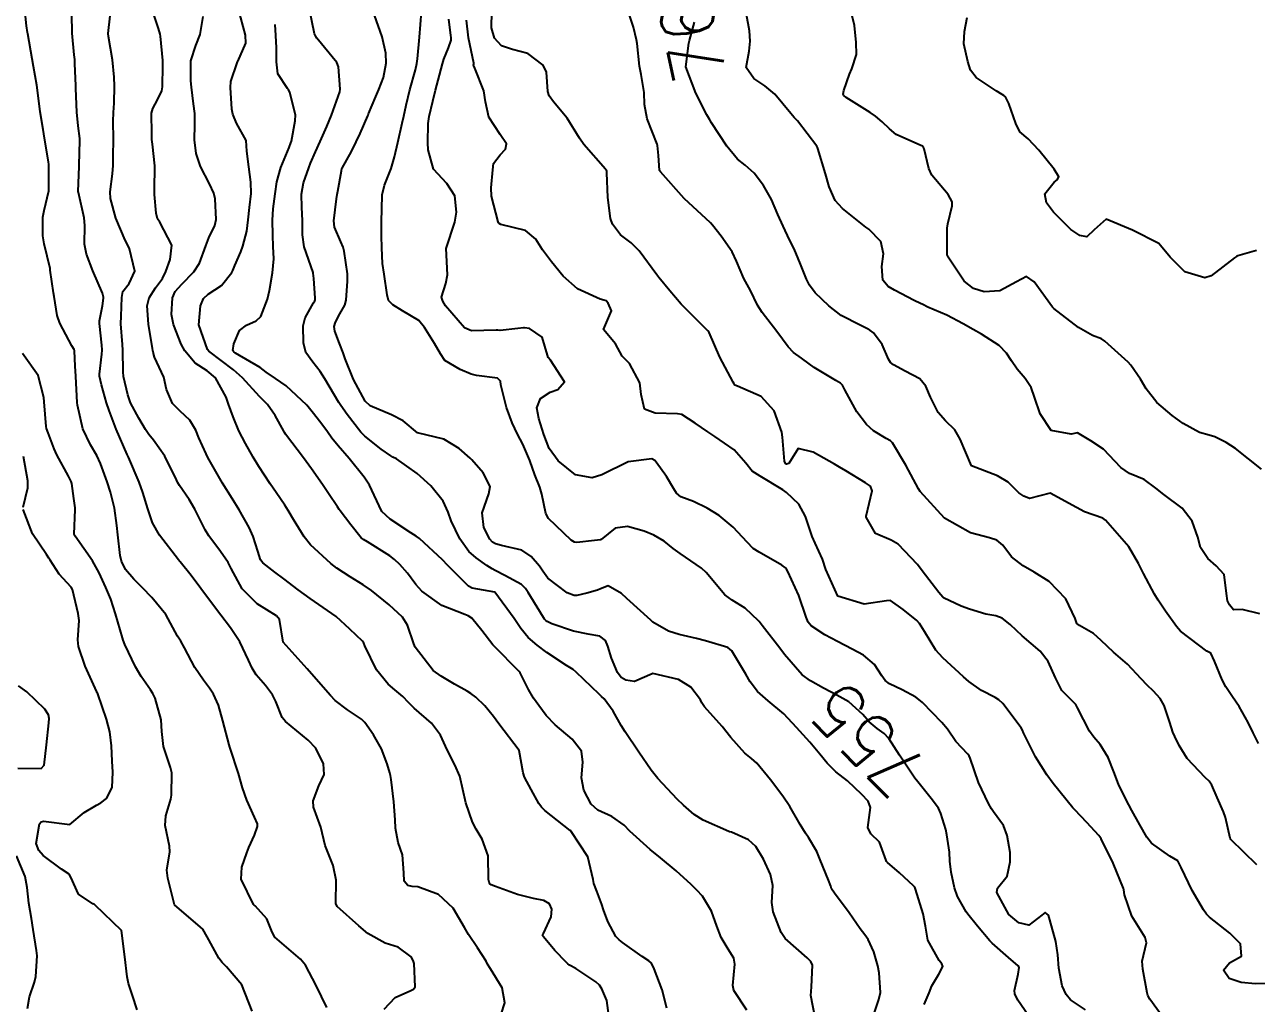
# Model space of a CAD drawing. Header units: metres. Extents: x 298520 to 308411, y 7433745 to 7450750.
# Drawn here: x 302918.8 to 303012.1, y 7441016.5 to 7441090.7 of the extents above; entities that cross this region are included whole.
import ezdxf
from ezdxf.enums import TextEntityAlignment as Align

# ---------------------------------------------------------------- set-up
doc = ezdxf.new("R2010")
doc.units = ezdxf.units.M
doc.header["$LTSCALE"] = 10
for name, color, linetype in [('Cotas', 45, 'Continuous'), ('Curvas de Nivel 1m', 11, 'Continuous'), ('Curvas de Nivel 5m', 15, 'Continuous')]:
    doc.layers.add(name, color=color, linetype=linetype)
doc.styles.add('Style-STANDARD', font='STANDARD.shx')

msp = doc.modelspace()

# ---------------------------------------------------------------- linework, layer by layer
at = {"layer": 'Curvas de Nivel 1m', "flags": 128}
for points, elevation in [([(302941.7, 7441016.182), (302940.886, 7441017.842), (302940.088, 7441019.384), (302939.704, 7441019.854), (302938.106, 7441021.197), (302937.756, 7441021.522), (302937.542, 7441021.879), (302937.145, 7441022.897), (302936.253, 7441023.898), (302936.187, 7441023.943), (302936.144, 7441023.995), (302935.207, 7441025.91), (302935.256, 7441026.83), (302935.637, 7441027.906), (302935.778, 7441028.323), (302936.206, 7441029.248), (302936.439, 7441029.897), (302936.435, 7441030.116), (302936.22, 7441030.622), (302935.625, 7441031.906), (302935.31, 7441032.847), (302934.999, 7441033.913), (302934.363, 7441035.839), (302934.335, 7441035.919), (302934.286, 7441036.093), (302933.816, 7441037.927), (302933.482, 7441039.091), (302933.096, 7441039.939), (302932.793, 7441040.399), (302932.344, 7441041.01), (302931.698, 7441041.957), (302930.898, 7441043.442), (302930.633, 7441043.966), (302930.521, 7441044.104), (302930.386, 7441044.325), (302929.492, 7441045.979), (302928.422, 7441047.255), (302927.714, 7441048.001), (302927.076, 7441048.647), (302926.447, 7441049.389), (302926.13, 7441050.023), (302926.026, 7441050.455), (302925.859, 7441052.026), (302925.784, 7441052.726), (302925.589, 7441054.029), (302925.297, 7441055.25), (302925.052, 7441056.035), (302924.544, 7441057.424), (302924.252, 7441058.043), (302923.772, 7441058.836), (302923.202, 7441060.054), (302922.807, 7441061.842), (302922.783, 7441062.058), (302922.668, 7441064.014), (302922.665, 7441064.06), (302922.63, 7441064.813), (302922.562, 7441065.981), (302922.536, 7441066.062), (302922.359, 7441066.352), (302921.47, 7441068.078), (302921.257, 7441068.66), (302921.022, 7441070.085), (302920.985, 7441070.375), (302920.738, 7441072.09), (302920.715, 7441072.221), (302920.266, 7441074.095), (302920.161, 7441074.684), (302920.162, 7441076.096), (302920.259, 7441076.607), (302920.614, 7441078.092), (302920.631, 7441078.256), (302920.627, 7441080.092), (302920.606, 7441080.301), (302920.296, 7441082.095), (302920.189, 7441082.75), (302919.974, 7441084.099), (302919.838, 7441085.136), (302919.723, 7441086.102), (302919.472, 7441087.53), (302919.361, 7441088.105), (302919.03, 7441090.011), (302919.009, 7441090.109), (302918.938, 7441090.606), (302918.774, 7441092.112)], 746), ([(302954.905, 7441015.671), (302955.196, 7441016.529), (302954.993, 7441017.671), (302954.087, 7441019.12), (302953.88, 7441019.472), (302953.77, 7441019.685), (302953.114, 7441020.706), (302952.422, 7441021.705), (302952.121, 7441022.237), (302951.262, 7441023.719), (302950.153, 7441024.749), (302948.585, 7441025.319), (302948.159, 7441025.355), (302947.828, 7441025.423), (302947.543, 7441025.759), (302947.541, 7441026.391), (302947.419, 7441027.762), (302947.113, 7441028.678), (302946.899, 7441029.77), (302946.866, 7441030.417), (302946.761, 7441031.772), (302946.575, 7441033.458), (302946.513, 7441033.776), (302946.464, 7441033.976), (302946.272, 7441034.655), (302945.832, 7441035.785), (302945.242, 7441036.848), (302944.58, 7441037.797), (302944.315, 7441038.042), (302943.25, 7441038.744), (302942.329, 7441039.456), (302941.964, 7441039.834), (302940.351, 7441041.69), (302940.21, 7441041.851), (302938.383, 7441043.87), (302938.112, 7441045.587), (302937.886, 7441045.878), (302936.416, 7441046.799), (302935.275, 7441047.912), (302934.448, 7441049.455), (302934.216, 7441049.922), (302933.624, 7441050.766), (302932.759, 7441051.937), (302932.48, 7441052.397), (302931.694, 7441053.952), (302931.259, 7441054.707), (302930.521, 7441055.765), (302930.398, 7441055.971), (302930.302, 7441056.197), (302929.416, 7441057.981), (302928.565, 7441059.19), (302928.201, 7441059.628), (302927.949, 7441059.999), (302927.445, 7441060.871), (302926.825, 7441062.017), (302926.602, 7441062.623), (302926.296, 7441064.023), (302926.269, 7441064.381), (302926.242, 7441066.024), (302926.214, 7441066.46), (302926.094, 7441068.026), (302926.104, 7441068.6), (302926.167, 7441070.025), (302926.245, 7441070.477), (302926.703, 7441071.077), (302927.139, 7441072.014), (302926.738, 7441073.707), (302926.579, 7441074.022), (302926.42, 7441074.35), (302925.705, 7441076.031), (302925.298, 7441077.514), (302925.28, 7441078.035), (302925.455, 7441079.382), (302925.493, 7441080.033), (302925.503, 7441080.713), (302925.534, 7441082.029), (302925.495, 7441083.389), (302925.517, 7441084.03), (302925.588, 7441084.747), (302925.608, 7441086.029), (302925.577, 7441086.717), (302925.449, 7441088.032), (302925.159, 7441089.807), (302925.134, 7441090.037), (302925.145, 7441090.247), (302925.353, 7441092.034)], 748), ([(302963.072, 7441015.575), (302962.92, 7441016.717), (302962.528, 7441017.583), (302962.357, 7441017.867), (302962.078, 7441018.134), (302960.568, 7441019.125), (302960.091, 7441019.398), (302959.97, 7441019.49), (302959.838, 7441019.614), (302958.965, 7441020.491), (302958.112, 7441021.532), (302958.048, 7441021.641), (302958.055, 7441021.699), (302958.115, 7441021.785), (302958.704, 7441023.062), (302958.755, 7441023.631), (302958.56, 7441024.047), (302958.149, 7441024.295), (302957.349, 7441024.45), (302956.154, 7441024.752), (302954.488, 7441025.348), (302954.161, 7441025.479), (302954.047, 7441025.567), (302953.986, 7441025.683), (302953.959, 7441025.89), (302953.924, 7441027.684), (302953.469, 7441028.954), (302953.002, 7441029.698), (302952.741, 7441030.225), (302952.233, 7441031.71), (302951.762, 7441033.715), (302951.399, 7441034.591), (302950.816, 7441035.725), (302950.299, 7441036.818), (302949.637, 7441037.737), (302948.324, 7441038.874), (302947.877, 7441039.305), (302947.449, 7441039.763), (302946.839, 7441040.273), (302946.342, 7441040.69), (302945.466, 7441041.789), (302944.582, 7441043.596), (302944.496, 7441043.799), (302944.385, 7441043.968), (302943.442, 7441044.863), (302942.403, 7441045.83), (302940.423, 7441047.198), (302939.51, 7441047.859), (302938.441, 7441048.684), (302937.76, 7441049.194), (302936.847, 7441049.894), (302936.676, 7441050.117), (302936.462, 7441050.776), (302936.122, 7441051.904), (302935.818, 7441052.571), (302935.058, 7441053.914), (302934.512, 7441054.784), (302933.789, 7441055.927), (302932.783, 7441057.704), (302932.661, 7441057.939), (302932.555, 7441058.157), (302931.99, 7441059.372), (302931.757, 7441059.952), (302931.322, 7441060.701), (302930.587, 7441061.404), (302929.996, 7441061.976), (302929.551, 7441063.038), (302929.332, 7441063.983), (302928.638, 7441065.488), (302928.531, 7441065.881), (302928.512, 7441065.992), (302928.491, 7441066.146), (302928.188, 7441067.997), (302928.066, 7441069.379), (302928.222, 7441069.997), (302928.701, 7441070.759), (302929.229, 7441071.464), (302929.497, 7441071.982), (302929.813, 7441072.892), (302929.942, 7441073.978), (302929.032, 7441075.716), (302928.853, 7441075.989), (302928.767, 7441076.397), (302928.622, 7441077.833), (302928.621, 7441077.992), (302928.632, 7441078.145), (302928.648, 7441079.992), (302928.484, 7441081.649), (302928.442, 7441081.994), (302928.42, 7441082.414), (302928.416, 7441083.994), (302928.509, 7441084.351), (302928.873, 7441084.994), (302929.195, 7441085.672), (302929.242, 7441085.986), (302929.273, 7441087.612), (302929.254, 7441087.986), (302929.083, 7441089.836), (302929.063, 7441089.989), (302928.937, 7441090.399), (302928.413, 7441091.995)], 749), ([(302973.524, 7441015.974), (302972.535, 7441017.463), (302972.464, 7441017.851), (302972.623, 7441019.462), (302972.552, 7441019.917), (302972.104, 7441020.599), (302971.584, 7441021.475), (302971.247, 7441022.358), (302970.848, 7441023.483), (302970.154, 7441024.628), (302969.748, 7441025.085), (302969.318, 7441025.503), (302968.178, 7441026.539), (302966.972, 7441027.532), (302966.199, 7441028.151), (302964.667, 7441029.555), (302964.217, 7441030.011), (302963.303, 7441030.653), (302962.228, 7441031.144), (302961.723, 7441031.595), (302961.181, 7441032.668), (302960.984, 7441033.603), (302961.093, 7441034.784), (302960.993, 7441035.603), (302960.297, 7441036.527), (302958.988, 7441037.623), (302958.32, 7441038.319), (302957.773, 7441039.084), (302957.366, 7441039.645), (302956.974, 7441040.285), (302956.352, 7441041.565), (302956.283, 7441041.661), (302954.381, 7441043.573), (302954.282, 7441043.682), (302953.452, 7441044.753), (302952.69, 7441045.706), (302952.405, 7441045.88), (302952.141, 7441045.979), (302950.417, 7441046.664), (302948.896, 7441047.745), (302948.438, 7441048.256), (302947.796, 7441049.11), (302947.216, 7441049.769), (302946.829, 7441050.146), (302946.459, 7441050.436), (302944.779, 7441051.488), (302944.472, 7441051.668), (302944.389, 7441051.718), (302944.293, 7441051.803), (302943.52, 7441052.782), (302942.702, 7441053.827), (302942.626, 7441053.95), (302942.506, 7441054.154), (302941.831, 7441055.145), (302941.373, 7441055.837), (302940.541, 7441057.027), (302939.924, 7441057.856), (302938.571, 7441059.661), (302938.486, 7441059.785), (302938.431, 7441059.872), (302937.773, 7441061.071), (302937.199, 7441061.891), (302936.602, 7441062.516), (302935.291, 7441063.913), (302934.629, 7441064.522), (302932.756, 7441065.939), (302932.645, 7441066.063), (302932.004, 7441067.95), (302932.12, 7441069.381), (302932.341, 7441069.945), (302932.696, 7441070.276), (302933.705, 7441070.928), (302934.493, 7441071.922), (302934.565, 7441072.072), (302934.721, 7441072.437), (302935.169, 7441073.483), (302935.322, 7441073.914), (302935.621, 7441075.044), (302935.727, 7441075.91), (302935.844, 7441076.837), (302935.966, 7441077.908), (302935.941, 7441078.763), (302935.78, 7441079.91), (302935.636, 7441081.1), (302935.572, 7441081.913), (302934.853, 7441083.245), (302934.564, 7441083.923), (302934.499, 7441084.291), (302934.39, 7441085.925), (302934.415, 7441086.398), (302934.902, 7441087.799), (302934.935, 7441087.887), (302934.949, 7441087.92), (302935.547, 7441089.29), (302935.535, 7441089.914), (302934.993, 7441091.879)], 751), ([(302983.057, 7441015.335), (302983.53, 7441016.793), (302983.659, 7441017.326), (302983.556, 7441018.797), (302983.463, 7441019.329), (302983.157, 7441020.388), (302982.714, 7441021.341), (302982.469, 7441021.696), (302982.125, 7441022.156), (302981.282, 7441023.359), (302980.158, 7441024.849), (302979.955, 7441025.167), (302979.882, 7441025.374), (302979.719, 7441025.828), (302979.086, 7441027.387), (302978.828, 7441028.019), (302978.209, 7441029.058), (302977.973, 7441029.402), (302977.559, 7441030.067), (302976.785, 7441031.414), (302976.245, 7441032.213), (302975.328, 7441033.429), (302974.276, 7441034.708), (302973.888, 7441035.055), (302973.368, 7441035.454), (302972.301, 7441036.655), (302971.655, 7441037.477), (302970.328, 7441038.972), (302970.118, 7441039.28), (302970.009, 7441039.495), (302969.294, 7441040.458), (302968.348, 7441041.042), (302966.4, 7441041.492), (302966.352, 7441041.48), (302965.006, 7441040.894), (302964.347, 7441040.988), (302963.992, 7441041.208), (302963.718, 7441041.57), (302963.276, 7441042.67), (302962.992, 7441043.581), (302962.803, 7441044), (302962.39, 7441044.331), (302961.513, 7441044.478), (302960.394, 7441044.713), (302958.752, 7441045.274), (302958.401, 7441045.435), (302958.289, 7441045.519), (302958.201, 7441045.633), (302957.835, 7441046.215), (302956.942, 7441047.652), (302956.741, 7441047.96), (302956.439, 7441048.253), (302955.179, 7441048.939), (302954.449, 7441049.32), (302954.214, 7441049.447), (302953.828, 7441049.689), (302953.018, 7441050.262), (302952.463, 7441050.757), (302951.77, 7441051.717), (302951.126, 7441053.091), (302950.901, 7441053.726), (302950.511, 7441054.58), (302949.579, 7441055.739), (302948.537, 7441056.658), (302946.974, 7441057.774), (302946.696, 7441057.919), (302946.555, 7441058.001), (302945.824, 7441058.523), (302944.57, 7441059.498), (302944.279, 7441059.803), (302943.247, 7441061.152), (302942.752, 7441061.818), (302942.597, 7441062.059), (302941.539, 7441063.836), (302941.189, 7441064.402), (302940.635, 7441065.103), (302940.098, 7441065.855), (302939.934, 7441066.573), (302939.905, 7441067.858), (302940.046, 7441068.483), (302940.689, 7441069.611), (302940.773, 7441069.767), (302940.799, 7441069.848), (302940.81, 7441069.964), (302940.709, 7441071.447), (302940.668, 7441071.85), (302940.648, 7441071.917), (302939.972, 7441073.858), (302939.857, 7441074.754), (302939.838, 7441075.859), (302939.789, 7441076.844), (302939.774, 7441077.86), (302939.934, 7441078.721), (302940.334, 7441079.855), (302940.467, 7441080.203), (302940.825, 7441081.059), (302941.177, 7441081.845), (302941.706, 7441082.982), (302942.052, 7441083.832), (302942.677, 7441085.619), (302942.71, 7441085.823), (302942.58, 7441087.505), (302942.452, 7441087.827), (302940.93, 7441089.687), (302940.83, 7441089.851), (302940.77, 7441090.016), (302940.382, 7441091.856)], 753), ([(302946.047, 7441016.057), (302946.884, 7441016.944), (302948.069, 7441017.473), (302948.258, 7441017.561), (302948.378, 7441017.747), (302948.324, 7441019.514), (302948.243, 7441019.748), (302948.096, 7441020.013), (302947.095, 7441020.757), (302946.106, 7441021.045), (302944.8, 7441021.793), (302944.122, 7441022.38), (302942.469, 7441023.825), (302942.372, 7441024.054), (302942.411, 7441025.826), (302942.18, 7441026.948), (302941.814, 7441027.834), (302941.577, 7441028.459), (302941.228, 7441029.84), (302940.695, 7441031.379), (302940.658, 7441031.846), (302941.096, 7441032.996), (302941.484, 7441033.838), (302941.443, 7441034.667), (302940.872, 7441035.844), (302940.292, 7441036.455), (302938.553, 7441037.868), (302938.316, 7441038.161), (302937.821, 7441039.371), (302937.577, 7441039.881), (302937.048, 7441040.597), (302936.348, 7441041.406), (302936.031, 7441041.903), (302935.759, 7441042.509), (302935.101, 7441043.913), (302934.393, 7441044.964), (302933.66, 7441045.927), (302932.427, 7441047.567), (302932.153, 7441047.944), (302931.419, 7441048.931), (302930.569, 7441049.968), (302930.518, 7441050.033), (302930.454, 7441050.111), (302929.007, 7441051.985), (302928.487, 7441052.929), (302928.118, 7441053.996), (302927.748, 7441055.235), (302927.466, 7441056.006), (302926.666, 7441057.903), (302926.611, 7441058.019), (302926.589, 7441058.056), (302926.554, 7441058.115), (302925.733, 7441060.028), (302925.186, 7441061.435), (302924.985, 7441062.036), (302924.613, 7441063.399), (302924.473, 7441064.041), (302924.467, 7441064.199), (302924.64, 7441065.708), (302924.673, 7441066.009), (302924.673, 7441066.04), (302924.648, 7441066.39), (302924.477, 7441068.042), (302924.474, 7441068.243), (302924.686, 7441069.37), (302924.773, 7441069.958), (302924.77, 7441070.039), (302924.696, 7441070.333), (302923.957, 7441072.048), (302923.472, 7441073.312), (302923.33, 7441074.054), (302923.35, 7441075.461), (302923.301, 7441076.055), (302922.872, 7441077.97), (302922.858, 7441078.059), (302922.925, 7441079.945), (302922.93, 7441080.059), (302922.981, 7441081.909), (302922.974, 7441082.059), (302922.847, 7441083.031), (302922.736, 7441084.062), (302922.679, 7441085.861), (302922.674, 7441086.063), (302922.604, 7441087.769), (302922.589, 7441088.065), (302922.553, 7441088.42), (302922.405, 7441090.068), (302922.371, 7441091.492)], 747), ([(302986.956, 7441016.394), (302987.338, 7441017.287), (302987.546, 7441017.818), (302988.087, 7441018.697), (302988.378, 7441019.276), (302988.303, 7441019.485), (302988.097, 7441019.733), (302987.246, 7441021.289), (302987.076, 7441022.344), (302986.895, 7441023.292), (302986.31, 7441025.15), (302986.251, 7441025.299), (302986.165, 7441025.411), (302985.099, 7441026.391), (302984.191, 7441027.173), (302984.117, 7441027.246), (302984.088, 7441027.322), (302983.59, 7441028.713), (302982.915, 7441029.339), (302982.689, 7441029.815), (302982.899, 7441031.34), (302982.712, 7441031.815), (302982.248, 7441032.335), (302981.144, 7441033.361), (302980.27, 7441034.06), (302979.609, 7441034.713), (302979.067, 7441035.388), (302978.296, 7441036.285), (302977.301, 7441037.41), (302976.323, 7441038.442), (302975.149, 7441039.432), (302974.34, 7441040.149), (302973.78, 7441040.881), (302973.452, 7441041.454), (302972.379, 7441043.235), (302972.082, 7441043.473), (302970.388, 7441043.993), (302969.716, 7441044.17), (302968.392, 7441044.462), (302967.596, 7441044.723), (302966.402, 7441045.407), (302966.243, 7441045.542), (302964.428, 7441047.2), (302964.019, 7441047.566), (302963.015, 7441048.158), (302962.436, 7441047.934), (302962.197, 7441047.831), (302961.4, 7441047.6), (302960.63, 7441047.408), (302960.43, 7441047.416), (302959.902, 7441047.615), (302958.444, 7441048.73), (302958.072, 7441049.258), (302957.822, 7441049.639), (302957.192, 7441050.38), (302956.465, 7441050.85), (302954.943, 7441051.2), (302954.47, 7441051.345), (302954.255, 7441051.467), (302954.044, 7441051.686), (302953.596, 7441052.583), (302953.47, 7441053.695), (302953.961, 7441055.132), (302954.08, 7441055.687), (302953.554, 7441056.715), (302952.684, 7441057.708), (302952.545, 7441057.84), (302951.722, 7441058.552), (302950.568, 7441059.271), (302948.573, 7441059.75), (302947.468, 7441060.653), (302946.586, 7441061.108), (302944.984, 7441061.796), (302944.598, 7441062.165), (302943.725, 7441063.809), (302943.086, 7441065.368), (302942.93, 7441065.817), (302942.65, 7441066.527), (302942.291, 7441067.457), (302942.256, 7441067.826), (302942.351, 7441068.141), (302942.677, 7441068.763), (302943.061, 7441069.442), (302943.156, 7441069.815), (302943.263, 7441071.259), (302943.265, 7441071.814), (302943.018, 7441073.538), (302942.935, 7441073.818), (302942.747, 7441074.242), (302942.266, 7441075.336), (302942.219, 7441075.828), (302942.438, 7441077.483), (302942.475, 7441077.825), (302942.522, 7441078.089), (302942.81, 7441079.614), (302942.843, 7441079.789), (302942.856, 7441079.82), (302943.56, 7441081.078), (302943.916, 7441081.809), (302944.208, 7441082.44), (302944.805, 7441083.801), (302944.821, 7441083.843), (302944.864, 7441083.946), (302945.415, 7441085.257), (302945.63, 7441085.793), (302945.98, 7441086.701), (302946.203, 7441087.787), (302946.159, 7441088.543), (302945.885, 7441089.79), (302945.311, 7441091.434)], 754), ([(302999.189, 7441016.01), (302998.067, 7441016.753), (302997.723, 7441017.163), (302997.436, 7441017.81), (302997.171, 7441019.169), (302997.098, 7441020.175), (302996.937, 7441021.172), (302996.483, 7441022.831), (302996.386, 7441023.178), (302996.145, 7441023.38), (302995.893, 7441023.184), (302994.896, 7441022.434), (302994.134, 7441022.603), (302993.385, 7441023.218), (302992.485, 7441024.901), (302992.513, 7441025.226), (302993.251, 7441026.14), (302993.494, 7441027.217), (302993.48, 7441027.931), (302993.267, 7441029.214), (302992.974, 7441029.972), (302992.231, 7441031.022), (302992.076, 7441031.232), (302991.838, 7441031.635), (302991.085, 7441033.242), (302990.452, 7441035.078), (302990.385, 7441035.249), (302990.284, 7441035.378), (302989.378, 7441036.348), (302988.722, 7441037.274), (302988.31, 7441037.783), (302986.836, 7441039.295), (302986.57, 7441039.533), (302986.337, 7441039.7), (302985.299, 7441040.267), (302984.347, 7441040.724), (302984.007, 7441040.982), (302983.746, 7441041.329), (302983.209, 7441042.18), (302982.376, 7441042.89), (302981.5, 7441043.359), (302980.389, 7441043.929), (302979.449, 7441044.44), (302978.4, 7441045.111), (302978.181, 7441045.402), (302978.033, 7441045.777), (302977.47, 7441047.41), (302976.623, 7441049.246), (302976.529, 7441049.419), (302976.454, 7441049.513), (302976.168, 7441049.711), (302974.465, 7441050.697), (302974.013, 7441050.992), (302973.543, 7441051.454), (302972.49, 7441052.596), (302971.425, 7441053.481), (302970.508, 7441054.033), (302969.479, 7441054.534), (302968.517, 7441054.904), (302968.183, 7441055.179), (302967.983, 7441055.518), (302967.434, 7441056.429), (302966.644, 7441057.538), (302966.545, 7441057.649), (302966.319, 7441057.77), (302964.543, 7441057.56), (302962.533, 7441056.569), (302961.797, 7441056.331), (302960.532, 7441056.557), (302959.222, 7441057.623), (302958.557, 7441058.569), (302958.146, 7441059.636), (302957.774, 7441060.831), (302957.605, 7441061.645), (302957.888, 7441062.356), (302958.611, 7441062.842), (302959.193, 7441063.045), (302959.709, 7441063.619), (302958.639, 7441065.261), (302958.479, 7441065.47), (302958.418, 7441065.633), (302958.021, 7441067.004), (302957.055, 7441067.654), (302956.664, 7441067.726), (302956.599, 7441067.726), (302956.177, 7441067.665), (302954.84, 7441067.5), (302954.661, 7441067.526), (302954.516, 7441067.537), (302952.661, 7441067.497), (302952.139, 7441067.715), (302950.688, 7441069.375), (302950.474, 7441069.732), (302950.388, 7441070.041), (302950.706, 7441071.068), (302950.848, 7441071.728), (302950.743, 7441073.73), (302951.386, 7441075.721), (302951.53, 7441076.478), (302951.391, 7441077.721), (302950.797, 7441078.658), (302949.786, 7441079.74), (302949.363, 7441081.209), (302949.34, 7441081.745), (302949.383, 7441083.216), (302949.462, 7441083.744), (302949.717, 7441084.899), (302949.928, 7441085.74), (302950.133, 7441086.495), (302950.469, 7441087.734), (302950.568, 7441088.073), (302950.921, 7441088.939), (302951.123, 7441089.534), (302951.12, 7441089.727), (302951.097, 7441089.89), (302950.947, 7441091.124)], 756), ([(303005.323, 7441015.071), (303004.069, 7441016.815), (303003.92, 7441017.092), (303003.874, 7441017.293), (303003.549, 7441019.095), (303003.499, 7441019.696), (303003.826, 7441021.093), (303003.719, 7441021.494), (303002.702, 7441023.104), (303002.159, 7441024.731), (303002.096, 7441025.111), (303002.07, 7441025.205), (303001.28, 7441027.119), (303000.383, 7441028.956), (303000.284, 7441029.129), (303000.214, 7441029.224), (302999.298, 7441030.218), (302998.389, 7441031.158), (302998.235, 7441031.329), (302996.754, 7441033.175), (302996.269, 7441033.818), (302995.403, 7441035.189), (302994.494, 7441037.005), (302994.408, 7441037.199), (302994.306, 7441037.383), (302992.928, 7441039.221), (302992.629, 7441039.519), (302992.338, 7441039.696), (302991.323, 7441040.221), (302990.349, 7441040.898), (302990.16, 7441041.062), (302989.939, 7441041.256), (302988.374, 7441042.685), (302987.844, 7441043.285), (302986.996, 7441044.695), (302986.617, 7441045.298), (302986.405, 7441045.533), (302985.373, 7441046.35), (302984.42, 7441047.03), (302984.112, 7441047.017), (302982.417, 7441046.757), (302980.423, 7441047.37), (302979.522, 7441049.384), (302979.25, 7441050.177), (302978.703, 7441051.397), (302978.48, 7441051.897), (302977.977, 7441053.405), (302977.455, 7441054.348), (302976.521, 7441055.231), (302976.258, 7441055.423), (302974.533, 7441056.456), (302973.931, 7441056.843), (302973.446, 7441057.456), (302972.558, 7441058.46), (302971.097, 7441059.485), (302970.576, 7441059.817), (302969.6, 7441060.482), (302968.589, 7441061.146), (302968.279, 7441061.204), (302966.59, 7441061.236), (302965.773, 7441061.548), (302965.507, 7441062.653), (302965.422, 7441063.552), (302964.637, 7441065.006), (302964.362, 7441065.286), (302964.081, 7441065.568), (302963.569, 7441066.493), (302962.663, 7441067.59), (302963.263, 7441069.003), (302963.026, 7441069.585), (302962.86, 7441069.753), (302962.695, 7441069.808), (302962.411, 7441069.877), (302960.703, 7441070.661), (302959.617, 7441071.621), (302958.729, 7441072.73), (302958.051, 7441073.64), (302957.528, 7441074.425), (302956.757, 7441075.088), (302954.889, 7441075.552), (302954.762, 7441075.621), (302954.713, 7441075.681), (302954.682, 7441075.763), (302954.166, 7441077.686), (302954.141, 7441078.339), (302954.271, 7441079.685), (302954.317, 7441080.186), (302954.824, 7441080.82), (302955.245, 7441081.26), (302955.313, 7441081.675), (302954.843, 7441082.37), (302953.966, 7441083.689), (302953.727, 7441084.839), (302953.6, 7441085.693), (302952.9, 7441087.413), (302952.819, 7441087.618), (302952.832, 7441087.701), (302952.832, 7441087.774), (302952.436, 7441089.707), (302952.276, 7441091.04)], 757), ([(303013.072, 7441017.986), (303012.078, 7441017.965), (303010.998, 7441018.082), (303010.083, 7441018.372), (303009.645, 7441019.017), (303010.098, 7441019.554), (303011.026, 7441020.078), (303010.948, 7441021.002), (303010.125, 7441021.813), (303008.59, 7441023.033), (303008.371, 7441023.262), (303008.148, 7441023.589), (303007.266, 7441025.049), (303006.434, 7441026.804), (303006.33, 7441027.059), (303006.186, 7441027.295), (303005.595, 7441027.666), (303004.206, 7441028.639), (303003.848, 7441029.094), (303003.301, 7441030.02), (303002.697, 7441031.105), (303002.246, 7441031.973), (303001.696, 7441033.116), (303001.34, 7441034.052), (303000.906, 7441035.124), (303000.293, 7441036.109), (302999.834, 7441036.673), (302999.508, 7441037.142), (302998.582, 7441038.903), (302998.449, 7441039.158), (302998.396, 7441039.221), (302998.334, 7441039.275), (302997.394, 7441040.22), (302996.915, 7441041.174), (302996.371, 7441042.411), (302995.748, 7441043.186), (302994.394, 7441044.358), (302993.959, 7441044.767), (302993.486, 7441045.214), (302992.884, 7441045.7), (302992.409, 7441045.868), (302991.651, 7441045.997), (302990.414, 7441046.371), (302989.77, 7441046.614), (302988.422, 7441047.234), (302988.369, 7441047.281), (302988.07, 7441047.642), (302986.819, 7441049.296), (302986.458, 7441049.775), (302985.003, 7441051.315), (302984.477, 7441051.602), (302983.276, 7441052.13), (302982.568, 7441053.349), (302982.578, 7441053.424), (302983.013, 7441055.343), (302982.886, 7441055.705), (302982.529, 7441055.96), (302981.041, 7441056.861), (302980.541, 7441057.157), (302980.176, 7441057.374), (302978.556, 7441058.278), (302977.405, 7441058.563), (302976.698, 7441057.418), (302976.543, 7441057.38), (302976.461, 7441057.421), (302976.371, 7441057.597), (302976.238, 7441059.423), (302976.185, 7441059.815), (302975.606, 7441061.43), (302974.609, 7441062.51), (302972.807, 7441063.28), (302972.621, 7441063.358), (302972.559, 7441063.471), (302972.49, 7441063.605), (302971.469, 7441065.482), (302970.662, 7441067.356), (302970.578, 7441067.491), (302968.691, 7441069.359), (302968.548, 7441069.512), (302967.697, 7441070.519), (302966.86, 7441071.538), (302966.716, 7441071.728), (302965.356, 7441073.554), (302964.749, 7441074.162), (302963.94, 7441074.758), (302963.337, 7441075.581), (302963.199, 7441076.015), (302962.992, 7441077.587), (302962.927, 7441079.472), (302962.917, 7441079.588), (302962.885, 7441079.66), (302962.815, 7441079.753), (302961.167, 7441081.607), (302960.84, 7441082.087), (302959.899, 7441083.62), (302958.875, 7441084.849), (302958.547, 7441085.302), (302958.446, 7441085.637), (302958.347, 7441087.088), (302958.095, 7441087.642), (302956.916, 7441088.516), (302955.763, 7441088.829), (302954.924, 7441089.108), (302954.398, 7441089.685), (302954.17, 7441090.458), (302954.198, 7441091.688)], 758), ([(303012.183, 7441026.99), (303010.212, 7441028.923), (303010.166, 7441029.011), (303009.804, 7441030.591), (303009.664, 7441031.019), (303009.182, 7441032.093), (303008.779, 7441033.032), (303008.57, 7441033.34), (303008.269, 7441033.611), (303006.893, 7441035.054), (303006.293, 7441036.054), (303005.96, 7441036.725), (303005.806, 7441037.067), (303005.593, 7441037.792), (303005.147, 7441039.078), (303004.854, 7441039.598), (303004.344, 7441040.165), (303003.866, 7441040.612), (303003.424, 7441041.099), (303002.369, 7441042.215), (303001.304, 7441043.121), (303000.392, 7441043.998), (302999.8, 7441044.542), (302998.739, 7441045.155), (302998.549, 7441045.302), (302998.408, 7441045.662), (302997.704, 7441047.167), (302996.442, 7441048.472), (302995.312, 7441049.191), (302994.457, 7441049.658), (302993.594, 7441050.343), (302992.924, 7441051.223), (302992.479, 7441051.605), (302991.915, 7441051.803), (302990.487, 7441052.158), (302988.503, 7441053.28), (302986.657, 7441055.299), (302986.525, 7441055.495), (302985.575, 7441057.31), (302984.568, 7441058.999), (302984.406, 7441059.158), (302984.074, 7441059.327), (302983.138, 7441059.901), (302982.583, 7441060.374), (302981.852, 7441061.357), (302980.965, 7441063.02), (302980.769, 7441063.369), (302980.624, 7441063.507), (302980.271, 7441063.729), (302978.636, 7441064.708), (302978.238, 7441064.995), (302977.668, 7441065.405), (302977.07, 7441065.836), (302976.651, 7441066.272), (302975.799, 7441067.429), (302974.685, 7441068.881), (302974.34, 7441069.445), (302973.794, 7441070.543), (302973.293, 7441071.461), (302972.732, 7441072.772), (302972.411, 7441073.473), (302971.579, 7441074.658), (302970.925, 7441075.488), (302970.765, 7441075.666), (302968.783, 7441077.51), (302966.973, 7441079.538), (302966.918, 7441079.642), (302966.825, 7441080.778), (302966.768, 7441081.541), (302966.738, 7441081.637), (302965.972, 7441083.549), (302965.77, 7441084.655), (302965.743, 7441085.551), (302965.517, 7441086.933), (302965.393, 7441087.555), (302965.202, 7441089.284), (302965.162, 7441089.558), (302964.942, 7441090.505), (302964.576, 7441091.564)], 759), ([(303012.413, 7441046.039), (303011.072, 7441046.348), (303010.416, 7441046.322), (303010.113, 7441046.708), (303009.955, 7441047.017), (303009.89, 7441047.559), (303009.71, 7441049.021), (303009.108, 7441049.679), (303008.465, 7441050.234), (303007.919, 7441051.046), (303007.695, 7441051.838), (303007.279, 7441053.052), (303006.513, 7441054.03), (303005.129, 7441055.074), (303004.528, 7441055.567), (303003.642, 7441056.202), (303002.539, 7441056.68), (303001.881, 7441057.117), (303000.564, 7441058.513), (302999.61, 7441059.144), (302998.955, 7441059.532), (302998.579, 7441059.763), (302998.096, 7441059.646), (302996.58, 7441059.936), (302995.767, 7441061.188), (302995.337, 7441062.468), (302995.088, 7441063.195), (302994.63, 7441063.883), (302994.005, 7441064.578), (302993.591, 7441065.216), (302993.217, 7441065.79), (302992.654, 7441066.363), (302991.314, 7441067.243), (302990.668, 7441067.588), (302989.926, 7441068.005), (302988.684, 7441068.684), (302987.255, 7441069.292), (302986.872, 7441069.475), (302986.696, 7441069.57), (302986.206, 7441069.797), (302984.705, 7441070.569), (302984.24, 7441070.858), (302983.837, 7441071.333), (302983.755, 7441072.361), (302983.882, 7441073.333), (302983.686, 7441074.27), (302982.761, 7441075.19), (302982.535, 7441075.352), (302980.777, 7441076.768), (302980.232, 7441077.376), (302979.769, 7441078.41), (302979.479, 7441079.383), (302978.918, 7441081.304), (302978.882, 7441081.39), (302978.834, 7441081.48), (302977.357, 7441083.413), (302977.122, 7441083.673), (302976.868, 7441083.966), (302975.66, 7441085.432), (302974.889, 7441086.068), (302974.054, 7441086.612), (302973.481, 7441087.461), (302973.691, 7441088.689), (302973.791, 7441089.457), (302973.729, 7441090.246), (302973.492, 7441091.462)], 761), ([(303012.543, 7441056.99), (303010.566, 7441058.577), (303009.856, 7441059.021), (303008.984, 7441059.441), (303008.578, 7441059.566), (303007.84, 7441059.788), (303006.587, 7441060.472), (303005.774, 7441061.068), (303004.608, 7441062.06), (303003.781, 7441063.093), (303003.358, 7441063.827), (303002.641, 7441064.88), (303002.427, 7441065.112), (303000.659, 7441066.705), (303000.397, 7441066.87), (302999.736, 7441067.144), (302998.671, 7441067.73), (302996.795, 7441069.179), (302996.694, 7441069.288), (302995.299, 7441071.194), (302994.717, 7441071.609), (302993.963, 7441071.211), (302992.706, 7441070.508), (302991.505, 7441070.442), (302990.707, 7441070.699), (302990.001, 7441071.257), (302988.741, 7441073.158), (302988.71, 7441073.27), (302988.716, 7441075.224), (302988.721, 7441075.271), (302988.766, 7441075.605), (302989.081, 7441076.965), (302989.1, 7441077.267), (302988.791, 7441077.819), (302987.555, 7441079.289), (302987.308, 7441079.783), (302986.963, 7441081.298), (302986.921, 7441081.386), (302986.835, 7441081.483), (302986.495, 7441081.645), (302984.843, 7441082.375), (302984.335, 7441082.815), (302983.786, 7441083.336), (302983.267, 7441083.752), (302982.863, 7441084.033), (302981.06, 7441085.188), (302980.882, 7441085.326), (302980.846, 7441085.37), (302980.829, 7441085.425), (302980.886, 7441085.719), (302981.309, 7441086.956), (302981.495, 7441087.364), (302981.84, 7441088.44), (302981.818, 7441089.361), (302981.676, 7441090.633), (302981.521, 7441091.364)], 762), ([(303012.154, 7441073.583), (303010.735, 7441073.162), (303010.632, 7441073.114), (303010.494, 7441073.014), (303008.719, 7441071.654), (303008.249, 7441071.513), (303006.722, 7441071.964), (303005.616, 7441073.071), (303004.749, 7441074.12), (303002.763, 7441075.11), (303000.771, 7441075.964), (302999.841, 7441075.144), (302999.284, 7441074.623), (302998.756, 7441074.714), (302998.087, 7441075.167), (302996.776, 7441076.472), (302996.25, 7441077.185), (302996.103, 7441077.877), (302996.807, 7441078.764), (302997.048, 7441078.939), (302997.178, 7441079.176), (302996.819, 7441079.75), (302995.665, 7441081.192), (302994.841, 7441082.048), (302994.21, 7441082.573), (302993.907, 7441083.214), (302993.379, 7441084.719), (302993.119, 7441085.226), (302992.997, 7441085.341), (302992.885, 7441085.41), (302992.429, 7441085.694), (302990.897, 7441086.693), (302990.469, 7441087.254), (302990.267, 7441087.902), (302989.984, 7441089.259), (302990.026, 7441090.176), (302990.218, 7441091.257)], 763), ([(302978.693, 7441015.39), (302978.387, 7441017.077), (302978.391, 7441017.395), (302978.438, 7441017.756), (302978.513, 7441019.394), (302978.376, 7441019.676), (302978.098, 7441019.942), (302976.423, 7441021.417), (302976.12, 7441021.871), (302975.534, 7441023.426), (302975.429, 7441024.149), (302975.5, 7441025.427), (302975.329, 7441026.275), (302974.797, 7441027.434), (302974.202, 7441028.391), (302973.645, 7441028.886), (302972.374, 7441029.468), (302972.248, 7441029.504), (302972.213, 7441029.511), (302972.155, 7441029.529), (302970.222, 7441030.393), (302969.544, 7441030.818), (302968.728, 7441031.513), (302968.24, 7441031.988), (302966.779, 7441033.535), (302966.269, 7441034.173), (302965.344, 7441035.549), (302964.306, 7441037.08), (302964.012, 7441037.565), (302963.396, 7441038.646), (302962.71, 7441039.584), (302962.515, 7441039.768), (302962.336, 7441039.934), (302960.588, 7441041.608), (302960.356, 7441041.795), (302959.856, 7441042.119), (302958.375, 7441043.099), (302957.634, 7441043.641), (302956.964, 7441044.227), (302956.396, 7441044.92), (302955.883, 7441045.665), (302954.433, 7441047.68), (302952.708, 7441047.978), (302952.437, 7441048.114), (302950.833, 7441049.726), (302950.457, 7441050.117), (302948.708, 7441051.748), (302948.475, 7441051.912), (302948.07, 7441052.166), (302946.494, 7441053.212), (302945.872, 7441053.786), (302945.293, 7441055.014), (302944.932, 7441055.796), (302944.532, 7441056.398), (302943.395, 7441057.812), (302942.562, 7441058.767), (302942.082, 7441059.341), (302941.735, 7441059.833), (302941.247, 7441060.507), (302940.588, 7441061.354), (302940.169, 7441061.854), (302938.615, 7441063.327), (302937.797, 7441063.882), (302937.088, 7441064.353), (302936.631, 7441064.709), (302934.778, 7441065.783), (302934.643, 7441065.89), (302934.612, 7441065.92), (302934.565, 7441066), (302934.652, 7441066.513), (302935.064, 7441067.519), (302935.597, 7441067.911), (302936.344, 7441068.235), (302936.68, 7441068.571), (302937.202, 7441069.892), (302937.343, 7441070.534), (302937.588, 7441071.887), (302937.665, 7441072.95), (302937.627, 7441073.887), (302937.603, 7441074.739), (302937.58, 7441075.888), (302937.627, 7441076.742), (302937.772, 7441077.885), (302937.901, 7441078.779), (302938.21, 7441079.879), (302938.828, 7441081.396), (302938.968, 7441081.733), (302939.009, 7441081.868), (302939.305, 7441083.417), (302939.328, 7441083.865), (302938.88, 7441085.562), (302938.788, 7441085.777), (302938.712, 7441085.873), (302937.987, 7441086.976), (302937.872, 7441087.885), (302937.867, 7441088.937), (302937.834, 7441089.886), (302937.78, 7441090.726)], 752), ([(302918.672, 7441054.108), (302919.042, 7441055.581), (302919.033, 7441056.105), (302918.709, 7441057.95)], 744), ([(302927.324, 7441016.001), (302926.969, 7441017.096), (302926.67, 7441018.011), (302926.571, 7441018.505), (302926.376, 7441020.016), (302926.123, 7441022.02), (302924.142, 7441023.95), (302924.091, 7441023.989), (302923.951, 7441024.043), (302922.863, 7441024.772), (302922.303, 7441026.068), (302922.166, 7441026.301), (302921.58, 7441026.668), (302920.187, 7441027.701), (302919.874, 7441028.093), (302919.671, 7441028.622), (302919.906, 7441030.093), (302920.038, 7441030.269), (302920.216, 7441030.318), (302922.213, 7441030.06), (302923.307, 7441030.969), (302924.228, 7441031.522), (302924.566, 7441031.701), (302924.993, 7441032.032), (302925.418, 7441032.855), (302925.482, 7441034.028), (302925.436, 7441034.863), (302925.381, 7441036.029), (302925.25, 7441037.079), (302924.987, 7441038.033), (302924.332, 7441039.954), (302924.294, 7441040.04), (302924.26, 7441040.115), (302923.384, 7441042.05), (302922.874, 7441043.556), (302922.825, 7441044.056), (302922.93, 7441045.522), (302922.856, 7441046.055), (302922.43, 7441047.868), (302922.327, 7441048.062), (302921.399, 7441049.032), (302920.718, 7441050.086), (302920.626, 7441050.258), (302920.457, 7441050.515), (302919.39, 7441052.101), (302918.668, 7441053.94)], 744), ([(302918.265, 7441034.332), (302920.055, 7441034.302), (302920.268, 7441034.564), (302920.443, 7441036.088), (302920.623, 7441037.771), (302920.659, 7441038.085), (302920.611, 7441038.381), (302920.32, 7441038.809), (302918.956, 7441040.104), (302918.337, 7441040.564)], 743), ([(302918.997, 7441016.1), (302919.168, 7441016.987), (302919.542, 7441018.095), (302919.635, 7441018.536), (302919.735, 7441020.094), (302919.702, 7441020.49), (302919.437, 7441022.097), (302919.305, 7441022.924), (302919.118, 7441024.1), (302918.988, 7441025.268), (302918.82, 7441026.103), (302918.186, 7441027.673)], 743)]:
    msp.add_lwpolyline(points, dxfattribs=dict(at, elevation=elevation))
at = {"layer": 'Curvas de Nivel 5m', "flags": 128}
for points, elevation in [([(302967.459, 7441016.119), (302967.101, 7441017.53), (302966.507, 7441019.117), (302966.313, 7441019.538), (302966.095, 7441019.726), (302965.594, 7441020.049), (302964.108, 7441021.096), (302963.844, 7441021.298), (302963.592, 7441021.568), (302963.002, 7441022.704), (302962.669, 7441023.582), (302962.545, 7441023.983), (302962.157, 7441024.992), (302961.934, 7441025.592), (302961.879, 7441025.881), (302961.465, 7441027.597), (302960.212, 7441029.534), (302960.178, 7441029.575), (302960.138, 7441029.611), (302958.228, 7441031.124), (302957.961, 7441031.365), (302957.769, 7441031.637), (302957.18, 7441032.715), (302956.681, 7441033.654), (302956.575, 7441033.965), (302956.283, 7441035.66), (302954.727, 7441037.676), (302954.319, 7441038.24), (302953.681, 7441039.044), (302952.993, 7441039.7), (302952.616, 7441039.986), (302952.337, 7441040.157), (302951.36, 7441040.702), (302950.349, 7441041.29), (302949.759, 7441041.736), (302948.379, 7441043.509), (302948.277, 7441043.752), (302947.818, 7441045.18), (302947.439, 7441045.764), (302946.417, 7441046.705), (302945.074, 7441047.794), (302944.437, 7441048.23), (302943.46, 7441048.831), (302942.449, 7441049.483), (302941.995, 7441049.835), (302940.467, 7441051.271), (302939.978, 7441051.855), (302939.178, 7441053.178), (302938.773, 7441053.867), (302938.507, 7441054.28), (302937.858, 7441055.221), (302937.41, 7441055.887), (302936.542, 7441057.199), (302936.116, 7441057.904), (302935.526, 7441058.948), (302935.026, 7441059.915), (302934.583, 7441060.954), (302934.247, 7441061.923), (302934.07, 7441062.456), (302933.268, 7441063.934), (302932.628, 7441064.447), (302931.721, 7441065.041), (302930.925, 7441065.966), (302930.651, 7441066.48), (302930.07, 7441067.976), (302929.929, 7441068.729), (302929.995, 7441069.977), (302930.211, 7441070.461), (302930.703, 7441071.024), (302931.614, 7441071.956), (302932.046, 7441072.627), (302932.516, 7441073.943), (302932.749, 7441074.55), (302933.215, 7441075.479), (302933.314, 7441075.934), (302933.219, 7441077.496), (302933.14, 7441077.936), (302932.793, 7441078.624), (302932.11, 7441079.951), (302931.795, 7441080.928), (302931.669, 7441081.957), (302931.694, 7441083.113), (302931.685, 7441083.958), (302931.601, 7441084.689), (302931.439, 7441085.962), (302931.38, 7441086.455), (302931.398, 7441087.963), (302931.759, 7441089.119), (302932.083, 7441089.953), (302932.328, 7441091.331)], 750), ([(302995.137, 7441015.194), (302994.066, 7441016.732), (302993.834, 7441017.212), (302993.81, 7441017.478), (302994.088, 7441018.694), (302994.166, 7441019.209), (302994.153, 7441019.269), (302994.094, 7441019.33), (302993.349, 7441019.969), (302992.111, 7441021.057), (302991.948, 7441021.232), (302991.014, 7441022.357), (302990.279, 7441023.249), (302990.145, 7441023.426), (302989.498, 7441024.602), (302989.276, 7441025.263), (302989.02, 7441026.428), (302988.921, 7441027.269), (302988.877, 7441027.947), (302988.692, 7441029.273), (302988.605, 7441029.663), (302988.229, 7441030.889), (302988.044, 7441031.282), (302987.498, 7441032.034), (302986.478, 7441033.298), (302986.266, 7441033.58), (302985.1, 7441035.312), (302984.295, 7441036.563), (302983.941, 7441036.967), (302983.396, 7441037.334), (302982.796, 7441037.829), (302982.319, 7441038.406), (302981.257, 7441039.361), (302980.338, 7441039.849), (302979.338, 7441040.38), (302978.348, 7441040.956), (302977.726, 7441041.406), (302976.376, 7441042.933), (302976.019, 7441043.424), (302974.693, 7441045.144), (302974.457, 7441045.439), (302974.404, 7441045.503), (302973.404, 7441046.446), (302972.419, 7441047.062), (302971.851, 7441047.476), (302970.448, 7441049.154), (302970.092, 7441049.494), (302968.464, 7441050.598), (302967.933, 7441050.983), (302967.251, 7441051.528), (302966.48, 7441051.995), (302965.739, 7441052.293), (302964.489, 7441052.641), (302963.535, 7441052.526), (302962.474, 7441051.672), (302962.424, 7441051.64), (302961.989, 7441051.595), (302960.637, 7441051.442), (302960.471, 7441051.454), (302960.212, 7441051.613), (302958.497, 7441053.262), (302958.286, 7441053.633), (302957.99, 7441055.11), (302957.849, 7441055.64), (302957.462, 7441056.576), (302957.072, 7441057.652), (302956.561, 7441058.882), (302956.143, 7441059.664), (302955.746, 7441060.503), (302955.301, 7441061.673), (302954.893, 7441063.403), (302954.845, 7441063.678), (302954.625, 7441063.892), (302953.029, 7441064.106), (302952.628, 7441064.203), (302951.79, 7441064.559), (302950.638, 7441065.241), (302950.301, 7441065.733), (302949.859, 7441066.53), (302949.092, 7441067.746), (302948.671, 7441068.261), (302947.436, 7441069.015), (302946.688, 7441069.451), (302946.373, 7441069.783), (302946.268, 7441070.213), (302946.043, 7441071.787), (302945.91, 7441072.603), (302945.855, 7441073.789), (302945.85, 7441074.691), (302945.838, 7441075.789), (302945.851, 7441076.71), (302945.896, 7441077.789), (302946.058, 7441078.524), (302946.56, 7441079.783), (302946.631, 7441079.966), (302946.822, 7441080.671), (302947.078, 7441081.776), (302947.404, 7441083.222), (302947.521, 7441083.77), (302947.697, 7441084.593), (302947.995, 7441085.763), (302948.414, 7441087.273), (302948.519, 7441087.756), (302948.558, 7441088.106), (302948.715, 7441089.753), (302948.868, 7441091.668)], 755), ([(303012.295, 7441036.206), (303011.902, 7441036.994), (303011.525, 7441037.788), (303010.831, 7441039.005), (303010.34, 7441039.737), (303009.823, 7441040.493), (303009.551, 7441041.022), (303008.969, 7441042.436), (303008.685, 7441043.035), (303008.481, 7441043.135), (303008.384, 7441043.186), (303007.758, 7441043.678), (303006.4, 7441044.721), (303006.087, 7441045.063), (303005.254, 7441046.232), (303004.698, 7441047.077), (303004.43, 7441047.524), (303003.584, 7441049.093), (303003.199, 7441049.837), (303002.473, 7441051.11), (303000.718, 7441053.128), (303000.504, 7441053.274), (302999.13, 7441053.772), (302998.512, 7441054.083), (302996.523, 7441055.18), (302994.938, 7441054.776), (302994.52, 7441054.947), (302994.359, 7441055.04), (302994.132, 7441055.206), (302993.322, 7441056.009), (302992.536, 7441056.49), (302990.543, 7441057.25), (302989.701, 7441059.263), (302989.281, 7441059.97), (302988.587, 7441060.659), (302988.033, 7441061.286), (302987.448, 7441062.453), (302987.083, 7441063.295), (302986.628, 7441063.839), (302985.524, 7441064.421), (302984.639, 7441064.897), (302984.416, 7441065.098), (302984.26, 7441065.326), (302983.776, 7441066.455), (302983.123, 7441067.343), (302982.856, 7441067.537), (302982.667, 7441067.65), (302982.115, 7441067.911), (302980.682, 7441068.654), (302979.731, 7441069.38), (302978.703, 7441070.369), (302978.266, 7441070.955), (302978.053, 7441071.4), (302977.6, 7441072.537), (302977.247, 7441073.412), (302977.085, 7441073.754), (302976.753, 7441074.394), (302976.277, 7441075.425), (302975.888, 7441076.312), (302975.387, 7441077.434), (302974.799, 7441078.511), (302974.077, 7441079.451), (302973.394, 7441080.037), (302972.823, 7441080.5), (302972.021, 7441081.478), (302970.859, 7441083.257), (302970.716, 7441083.491), (302970.499, 7441083.861), (302969.651, 7441085.502), (302968.903, 7441087.51), (302969.141, 7441089.297), (302969.184, 7441089.507), (302969.549, 7441090.902)], 760), ([(302936.043, 7441015.9), (302935.244, 7441017.908), (302934.086, 7441019.254), (302933.753, 7441019.588), (302933.512, 7441019.929), (302932.742, 7441021.312), (302932.408, 7441021.946), (302932.292, 7441022.115), (302932.126, 7441022.271), (302930.143, 7441023.97), (302929.655, 7441025.975), (302929.56, 7441026.589), (302929.786, 7441027.974), (302929.761, 7441028.41), (302929.441, 7441029.978), (302929.496, 7441030.701), (302929.866, 7441031.974), (302929.92, 7441032.291), (302929.944, 7441033.973), (302929.853, 7441034.389), (302929.319, 7441035.98), (302929.186, 7441037.095), (302929.141, 7441037.982), (302928.687, 7441039.629), (302928.519, 7441039.988), (302928.336, 7441040.272), (302927.612, 7441041.267), (302927.192, 7441042.007), (302926.378, 7441043.708), (302926.253, 7441044.021), (302926.199, 7441044.207), (302925.689, 7441046.027), (302925.32, 7441047.13), (302924.949, 7441048.035), (302924.444, 7441049.143), (302923.928, 7441050.045), (302922.623, 7441051.907), (302922.555, 7441052.059), (302922.628, 7441053.932), (302922.618, 7441054.059), (302922.51, 7441054.772), (302922.364, 7441055.905), (302922.323, 7441056.063), (302922.121, 7441056.474), (302921.238, 7441058.08), (302921.02, 7441058.545), (302920.569, 7441059.748), (302920.458, 7441060.091), (302920.428, 7441060.238), (302920.282, 7441062.093), (302920.255, 7441062.436), (302919.811, 7441064.098), (302918.639, 7441065.756)], 745)]:
    msp.add_lwpolyline(points, dxfattribs=dict(at, elevation=elevation))

# ---------------------------------------------------------------- texts
at = {"layer": 'Cotas', "style": 'Style-STANDARD'}
for s, rotation, p in [('760', 102.34657, (302969.055, 7441091.004, 760)), ('755', 134.78172, (302982.692, 7441036.472, 755))]:
    msp.add_text(s, height=4, rotation=rotation, dxfattribs=at).set_placement(p, align=Align.MIDDLE_CENTER)

doc.saveas('drawing.dxf')
